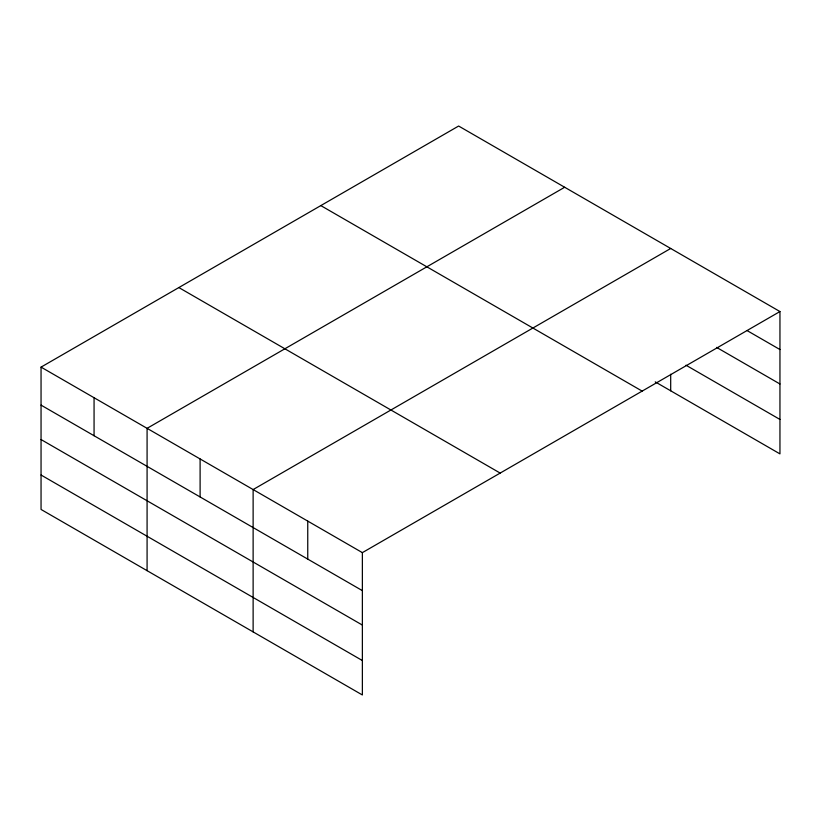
<?xml version="1.0" encoding="UTF-8"?>
<svg xmlns="http://www.w3.org/2000/svg" width="821" height="821" viewBox="0 0 821 821"><rect width="100%" height="100%" fill="white"/><g stroke="black" fill="none" stroke-linecap="round" stroke-linejoin="round"><path stroke-width="1.23" d="M779.95 311.549L458.631 126.034L41.05 367.12L41.05 509.451L362.369 694.966L362.369 552.636L779.95 311.549L779.95 453.88L655.24 381.878M564.663 187.26L147.082 428.336L147.082 570.667M670.695 248.476L253.125 489.562L253.125 631.893M747.172 330.627L779.95 349.551M716.589 347.396L779.95 383.982M685.997 365.212L779.95 419.449M320.826 205.599L642.145 391.104M178.855 287.566L500.174 473.081M41.05 367.12L362.369 552.636M41.05 405.122L362.369 590.638M41.05 439.553L362.369 625.068M41.05 475.02L362.369 660.536M670.695 374.232L670.695 390.806M307.752 521.099L307.752 559.101M200.108 458.949L200.108 496.951M94.066 397.733L94.066 435.735"/></g></svg>
